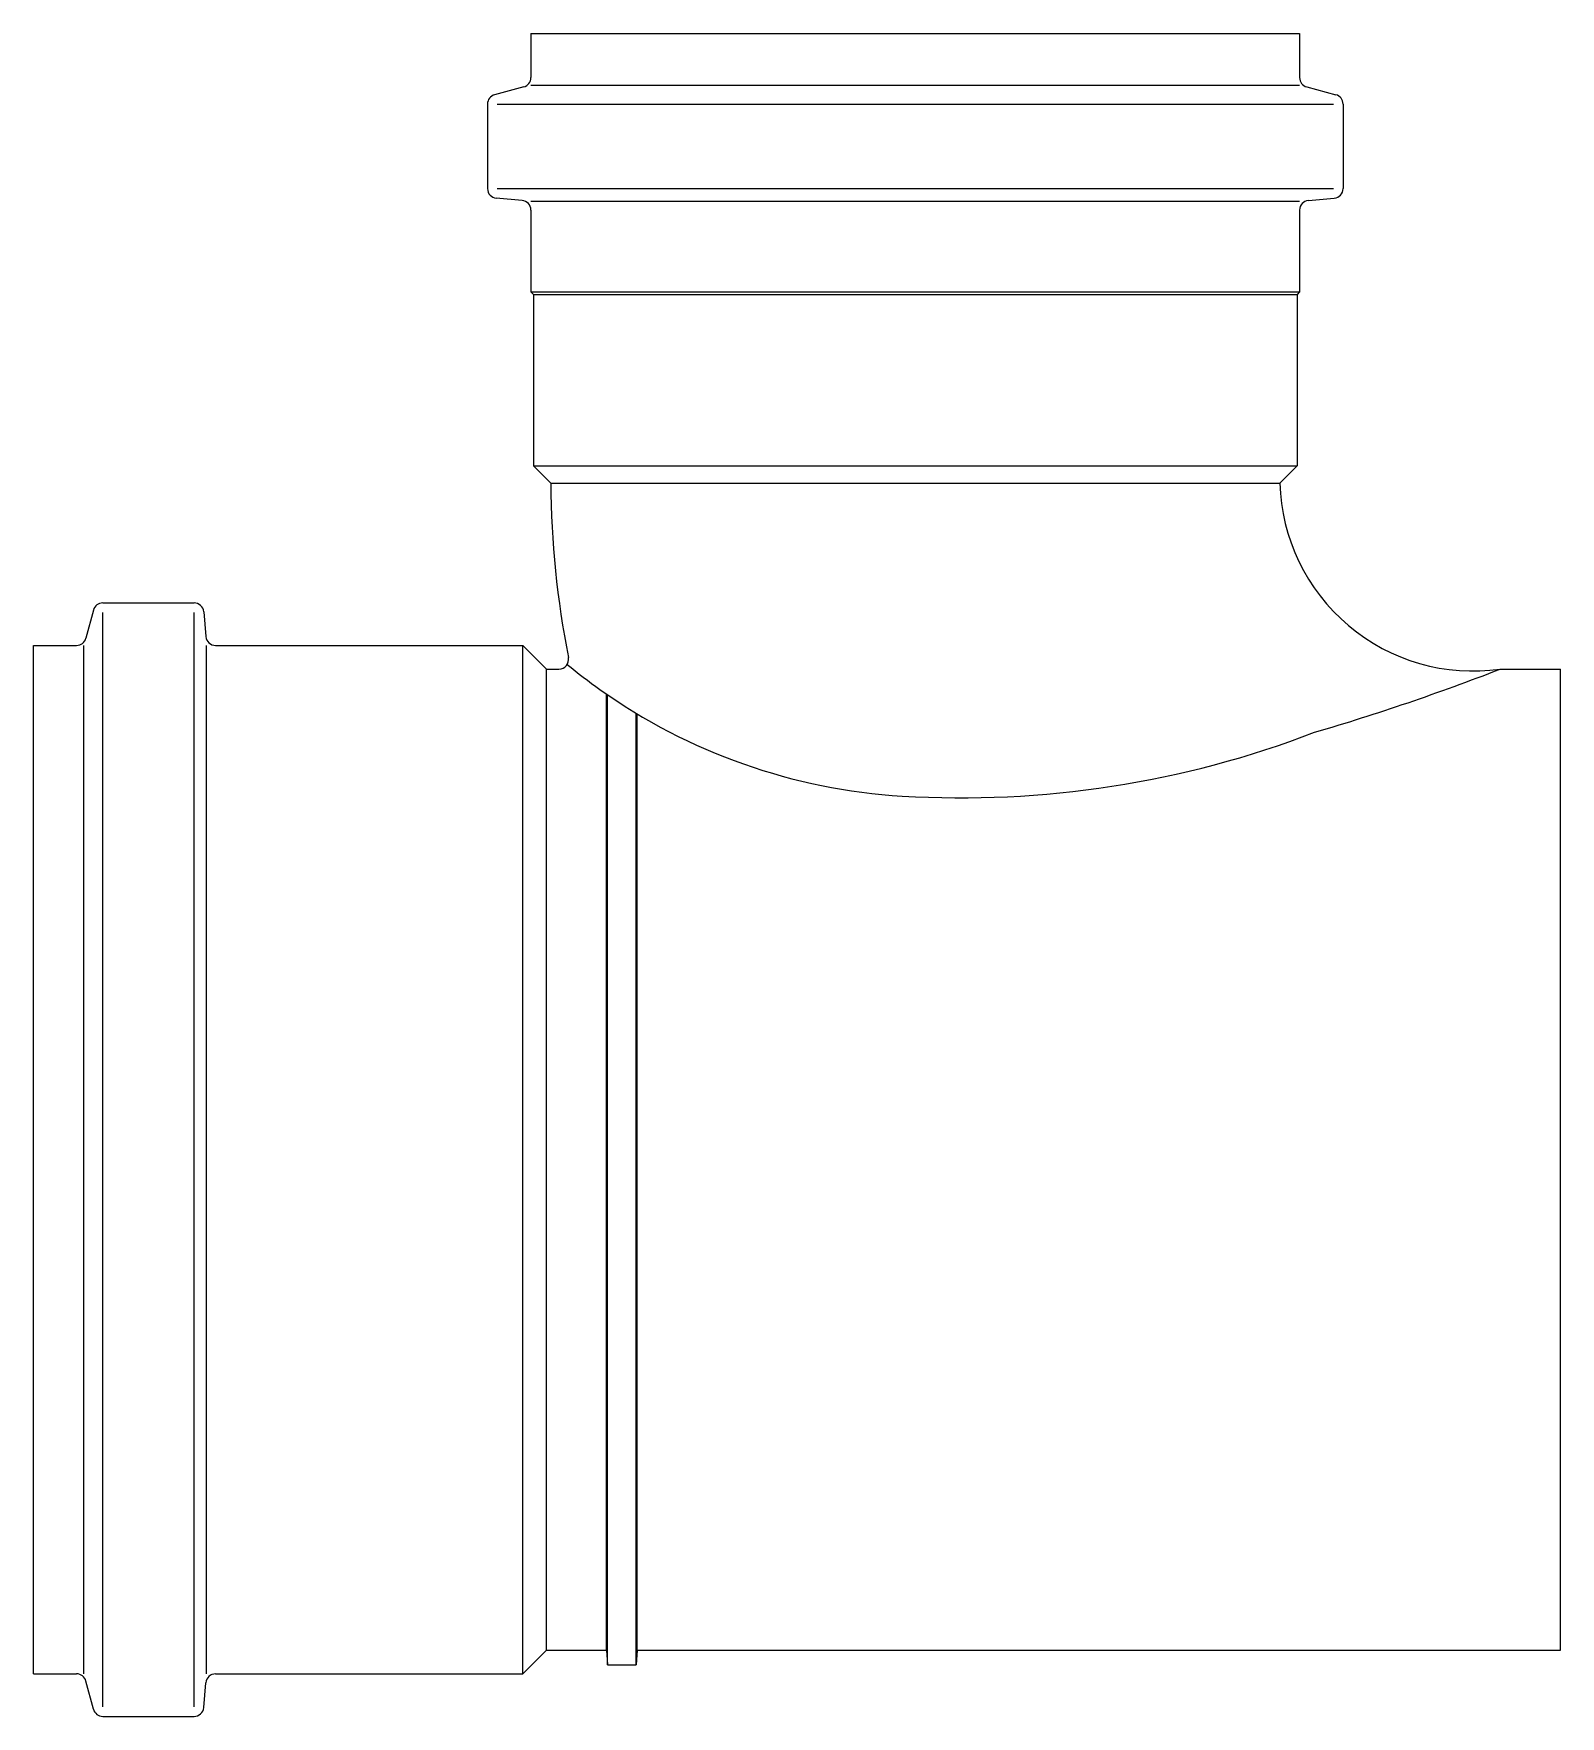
# Model space of a CAD drawing. Header units: millimetres. Extents: x 383.558 to 383.716, y 86.184 to 86.358.
import ezdxf

# ---------------------------------------------------------------- set-up
doc = ezdxf.new("R2010")
doc.units = ezdxf.units.MM
doc.header["$MEASUREMENT"] = 0
doc.layers.get('0').update_dxf_attribs({"linetype": 'CONTINUOUS'})

msp = doc.modelspace()

# ---------------------------------------------------------------- linework, layer by layer
for p, q in [((383.609550732704, 86.35800667507698), (383.6891507327039, 86.35800667507698)), ((383.609550732704, 86.35800667507698), (383.609550732704, 86.35345519064333)), ((383.6891507327039, 86.35800667507698), (383.6891507327039, 86.35345519064333)), ((383.608809551749, 86.35248926481705), (383.6057919136588, 86.35168069112774)), ((383.609550732704, 86.35268786365538), (383.6891507327039, 86.35268786365538)), ((383.6898919136588, 86.35248926481705), (383.692909551749, 86.35168069112774)), ((383.6050507327039, 86.35071476530146), (383.6050507327039, 86.34196730912367)), ((383.6060507327039, 86.35071476530146), (383.6926507327039, 86.35071476530146)), ((383.6936507327039, 86.35071476530146), (383.6936507327039, 86.34196730912367)), ((383.6086378884467, 86.34073714248785), (383.6059635769612, 86.34097111442554)), ((383.6060507327039, 86.34196730912367), (383.6926507327039, 86.34196730912367)), ((383.6900635769612, 86.34073714248785), (383.6927378884467, 86.34097111442554)), ((383.609550732704, 86.34065727896376), (383.6891507327039, 86.34065727896376)), ((383.609550732704, 86.33974094778978), (383.609550732704, 86.33126109066473)), ((383.6891507327039, 86.33974094778978), (383.6891507327039, 86.33126109066473)), ((383.609550732704, 86.33126109066473), (383.6891507327039, 86.33126109066473)), ((383.609550732704, 86.33126109066473), (383.6098007327039, 86.33101109066473)), ((383.6098007327039, 86.33101109066473), (383.6889007327039, 86.33101109066473)), ((383.6098007327039, 86.33101109066473), (383.6098007327039, 86.31326109066475)), ((383.6891507327039, 86.33126109066473), (383.6889007327039, 86.33101109066473)), ((383.6889007327039, 86.33101109066473), (383.6889007327039, 86.31326109066475)), ((383.6098007327039, 86.31326109066475), (383.6889007327039, 86.31326109066475)), ((383.6098007327039, 86.31326109066475), (383.6116007327039, 86.31146109066475)), ((383.6889007327039, 86.31326109066475), (383.6871007327039, 86.31146109066475)), ((383.6116007327039, 86.31146109066475), (383.6871007327039, 86.31146109066475)), ((383.5652089167651, 86.299056675077), (383.5746653799932, 86.299056675077)), ((383.5642429909387, 86.29831549412211), (383.5634612121687, 86.29539785603191)), ((383.5652089167651, 86.18475667507698), (383.5652089167651, 86.29805667507702)), ((383.5746653799932, 86.18475667507698), (383.5746653799932, 86.29805667507702)), ((383.5756615746913, 86.29814383081975), (383.5758867977627, 86.29556951933426)), ((383.5580507327039, 86.18815667507698), (383.5580507327039, 86.29465667507702)), ((383.5580507327039, 86.29465667507702), (383.5624952863424, 86.29465667507702)), ((383.5632626133304, 86.18815667507698), (383.5632626133304, 86.29465667507702)), ((383.5759666612868, 86.18815667507698), (383.5759666612868, 86.29465667507702)), ((383.5768829924608, 86.29465667507702), (383.6087120025412, 86.29465667507702)), ((383.6087120025412, 86.18815667507698), (383.6087120025412, 86.29465667507702)), ((383.6087120025412, 86.29465667507702), (383.6111620025412, 86.29220667507701)), ((383.6111620025412, 86.19060667507699), (383.6111620025412, 86.29220667507701)), ((383.6111620025412, 86.29220667507701), (383.6124497422178, 86.29220667507701)), ((383.7099220798999, 86.29220667507701), (383.7161507327039, 86.29220667507701)), ((383.7161507327039, 86.19060667507699), (383.7161507327039, 86.29220667507701)), ((383.6173620025411, 86.19060667507699), (383.6173620025411, 86.28962825324851)), ((383.6174932355365, 86.18910667507703), (383.6174932355365, 86.28953783163934)), ((383.6204307695459, 86.18910667507703), (383.6204307695459, 86.28764258365453)), ((383.6205620025411, 86.19060667507699), (383.6205620025411, 86.28756343659842)), ((383.6087120025412, 86.18815667507698), (383.6111620025412, 86.19060667507699)), ((383.6111620025412, 86.19060667507699), (383.6173620025411, 86.19060667507699)), ((383.6173620025411, 86.19060667507699), (383.6174932355365, 86.18910667507703)), ((383.6205620025411, 86.19060667507699), (383.6204307695459, 86.18910667507703)), ((383.6205620025411, 86.19060667507699), (383.7161507327039, 86.19060667507699)), ((383.5580507327039, 86.18815667507698), (383.5624952863424, 86.18815667507698)), ((383.5768829924608, 86.18815667507698), (383.6087120025412, 86.18815667507698)), ((383.6174932355365, 86.18910667507703), (383.6204307695459, 86.18910667507703)), ((383.5642429909387, 86.1844978560319), (383.5634612121687, 86.18741549412209)), ((383.5756615746913, 86.18466951933425), (383.5758867977627, 86.18724383081974)), ((383.5652089167651, 86.183756675077), (383.5746653799932, 86.183756675077))]:
    msp.add_line(p, q)
for points in [[(383.6133065040227, 86.29269096274459, 0.01765668348130281), (383.6166838787544, 86.29010373317885, 0.1405025883905687)], [(383.6166838787544, 86.29010373317885, 0.1405025883905687), (383.6480012721142, 86.27905361048198, 0.1071347334429345), (383.6906939783588, 86.28565573836028, 0.02126013874612609), (383.7099220798999, 86.29220667507701, 0.06362968739289457)]]:
    msp.add_lwpolyline(points, format="xyb")
for centre, radius, start, end in [((383.6085507327039, 86.35345519064333), 0.001, 285.0000000000553, 0), ((383.690150732704, 86.35345519064333), 0.001, 180, 254.9999999999447), ((383.6060507327039, 86.35071476530146), 0.001, 105.0000000000553, 180), ((383.6926507327039, 86.35071476530146), 0.001, 0, 74.99999999994472), ((383.6060507327039, 86.34196730912367), 0.001, 180, 264.999999999938), ((383.6926507327039, 86.34196730912367), 0.001, 275.000000000062, 0), ((383.6085507327039, 86.33974094778978), 0.001, 0, 84.99999999993805), ((383.690150732704, 86.33974094778978), 0.001, 95.00000000006197, 180), ((383.7071007327039, 86.31200667507699), 0.0955, 180.3273283158242, 191.2341299946793), ((383.7071007327039, 86.31200667507699), 0.02, 181.5424107913038, 278.1096144556999), ((383.5652089167651, 86.29805667507702), 0.001, 90, 165.0000000009425), ((383.5746653799932, 86.29805667507702), 0.001, 4.99999999917913, 90), ((383.5624952863424, 86.295656675077), 0.001, 270, 345.0000000009425), ((383.5768829924608, 86.295656675077), 0.001, 184.9999999991792, 270), ((383.6124497422178, 86.29320667507699), 0.001, 270, 11.23412999467936), ((383.5624952863424, 86.187156675077), 0.001, 14.99999999905751, 90), ((383.5768829924608, 86.187156675077), 0.001, 90, 175.0000000008209), ((383.5652089167651, 86.18475667507698), 0.001, 194.9999999990575, 270), ((383.5746653799932, 86.18475667507698), 0.001, 270, 355.0000000008209)]:
    msp.add_arc(centre, radius, start, end)

doc.saveas('drawing.dxf')
